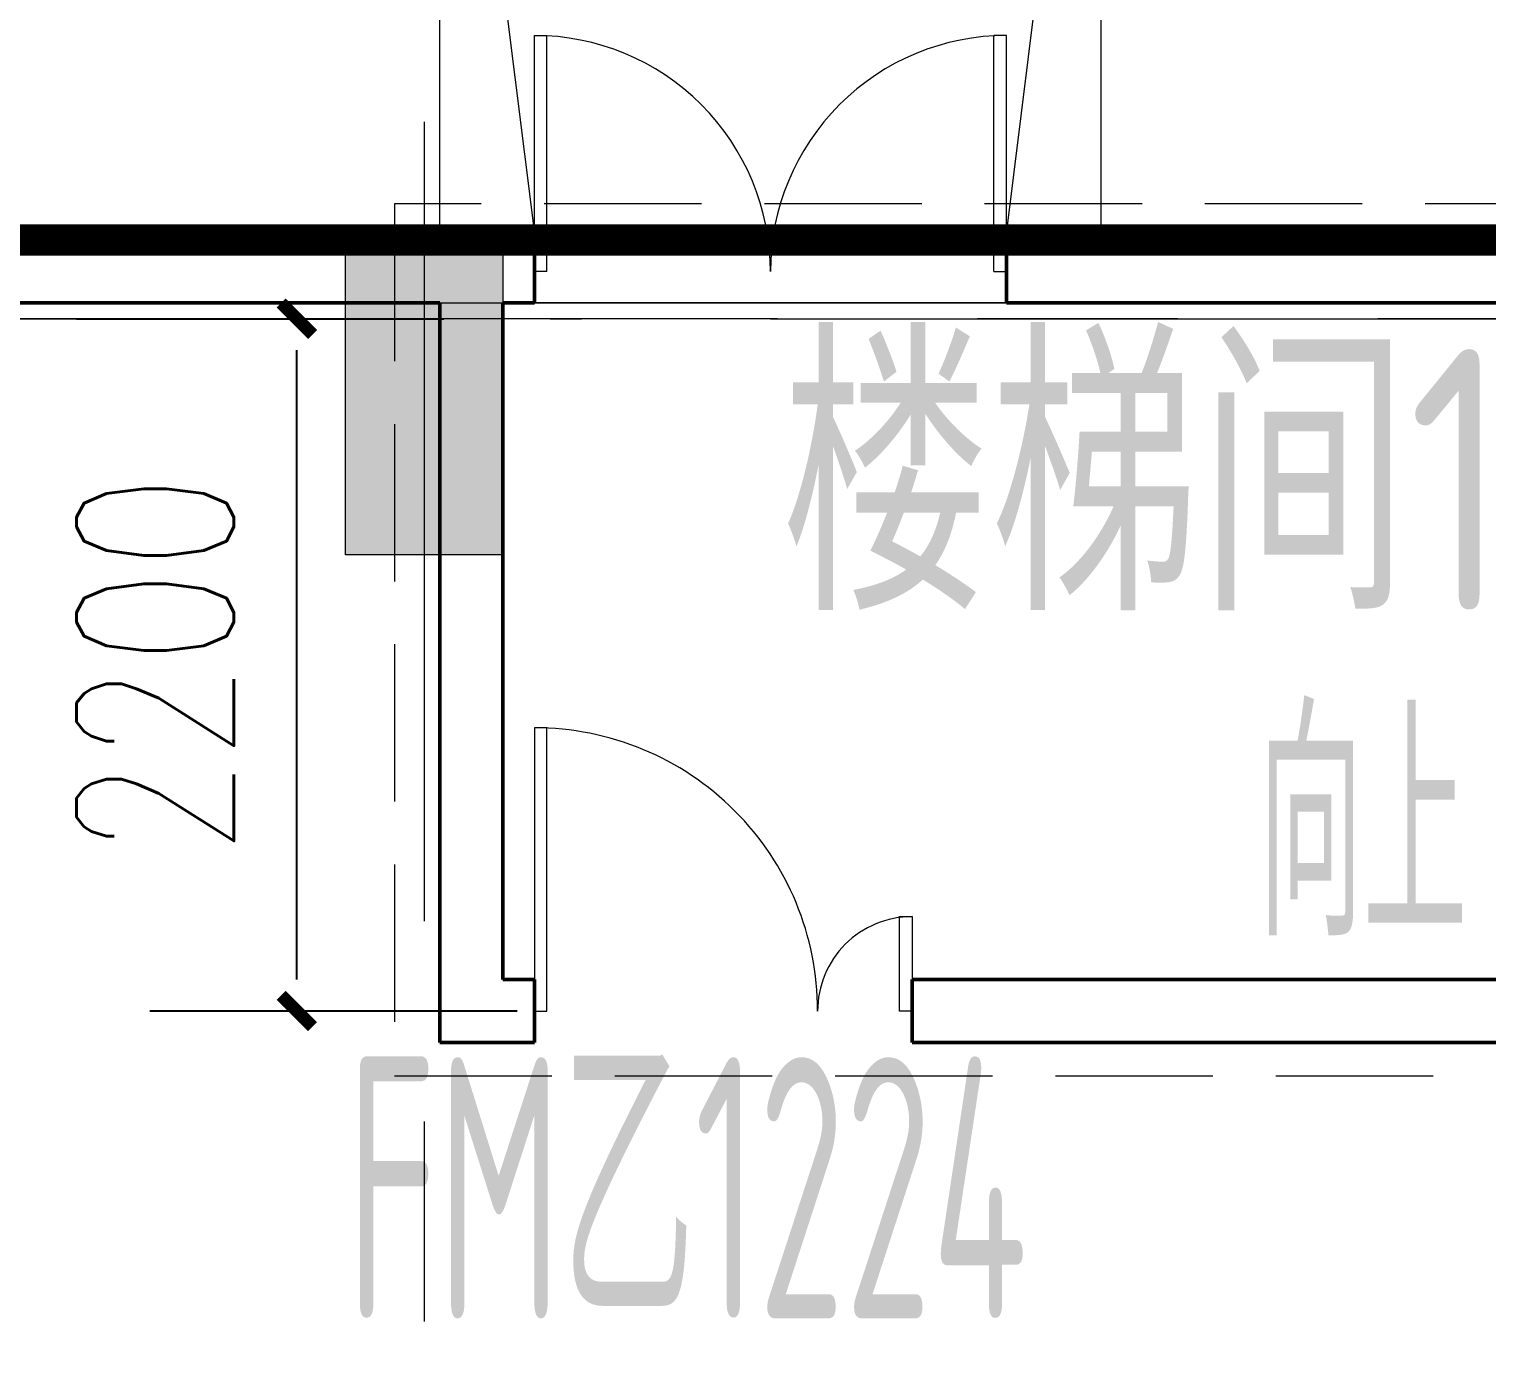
# Model space of a CAD drawing. Header units: metres. Extents: x 497148 to 498044, y 2998751 to 2999627.
# Drawn here: x 497584.679 to 497589.311, y 2999110.075 to 2999114.253 of the extents above; entities that cross this region are included whole.
import ezdxf

# ---------------------------------------------------------------- set-up
doc = ezdxf.new("R2010")
doc.units = ezdxf.units.M
for name, pattern in [('CENTER', [2, 1.25, -0.25, 0.25, -0.25]), ('DOTE', [2.4200000000000004, 2, -0.2, 0.02, -0.2]), ('ZQWS-虚线', [700.0000000000001, 500.0000000000001, -200]), ('ZQWS-轴网线', [4448, 2540, -636, 636, -636])]:
    doc.linetypes.add(name, pattern=pattern)
for name, color, linetype in [('A-WALL', 4, 'Continuous'), ('A-楼板', 5, 'Continuous'), ('A-门', 2, 'Continuous'), ('DOTE', 1, 'CENTER'), ('PUB_DIM', 3, 'Continuous'), ('房间', 7, 'Continuous'), ('新建建筑', 2, 'Continuous'), ('楼层平面', 7, 'Continuous')]:
    doc.layers.add(name, color=color, linetype=linetype)
for name, color, linetype, lineweight in [('A-WALL-可见线', 2, 'Continuous', 18), ('A-门窗号', 7, 'Continuous', 5), ('uBIM建-楼梯', 8, 'Continuous', 5), ('常规模型', 2, 'Continuous', 18), ('结-COLU', 7, 'Continuous', 5)]:
    doc.layers.add(name, color=color, linetype=linetype, lineweight=lineweight)
doc.layers.add('建筑轴线', color=1, linetype='DOTE', lineweight=15, plot=False)
doc.styles.add('_TCH_DIM_T3', font='SIMPLEX', dxfattribs={"width": 0.7058823529411765, "bigfont": 'GBCBIG'})
doc.styles.add('Hztxt-TSSDENG', font='TSSDENG', dxfattribs={"bigfont": 'Hztxt'})
doc.styles.add('Hztxt-TSSDENG0.50', font='TSSDENG', dxfattribs={"width": 0.48, "bigfont": 'Hztxt'})
doc.dimstyles.new('_TCH_ARCH&&200', dxfattribs={"dimscale": 2, "dimtxt": 280, "dimasz": 100, "dimexe": 200, "dimexo": 0, "dimgap": 100, "dimtad": 1, "dimdec": 0, "dimzin": 0, "dimdsep": 46, "dimtxsty": '_TCH_DIM_T3', "dimblk": '_ArchTick-2', "dimcen": 0.09, "dimdle": 200, "dimclrd": 256, "dimclre": 256, "dimclrt": 7, "dimazin": 2, "dimtfac": 1, "dimtdec": 0, "dimtix": 1, "dimtmove": 2, "dimatfit": 3, "dimfxl": 0, "dimtolj": 1, "dimtzin": 0, "dimarcsym": 0})

# ---------------------------------------------------------------- blocks, each defined once
blk = doc.blocks.new('新块')
at = {"layer": '建筑轴线', "ltscale": 3}
blk.add_lwpolyline([(497572.434313934, 2999113.332702593), (497785.434313934, 2999113.332702593), (497785.434313934, 2999077.832702593), (497572.434313934, 2999077.832702593)], close=True, dxfattribs=at)
at = {"layer": '新建建筑', "linetype": 'Continuous', "const_width": 0.1}
blk.add_lwpolyline([(497785.684313934, 2999077.582702593), (497572.184313934, 2999077.582702593), (497572.184313934, 2999113.582702593), (497785.684313934, 2999113.582702593)], close=True, dxfattribs=at)
blk = doc.blocks.new('ZQWS-双扇平开门 - GM1524-4417206-0_000平面图_118')
at = {"color": 0, "lineweight": 18}
for p, q in [((-750.0000000000074, 750.0000000000027), (-710.0000000000074, 750.0000000000027)), ((-750.0000000000089, 100), (-750.0000000000089, 750.0000000000024)), ((-710.0000000000074, -7.44471151392645e-13), (-710.0000000000074, 750.0000000000027)), ((749.9999999999924, 749.9999999999982), (709.9999999999924, 749.9999999999982)), ((709.9999999999924, -6.767919558114954e-13), (709.9999999999924, 749.9999999999982)), ((749.9999999999912, 99.99999999999473), (749.9999999999912, 750.0000000000024)), ((-710.0000000000074, -7.44471151392645e-13), (-750.0000000000076, -7.44471151392645e-13)), ((709.9999999999924, -6.767919558114954e-13), (749.9999999999914, -6.767919558114954e-13))]:
    blk.add_line(p, q, dxfattribs=at)
at = {"color": 0, "lineweight": 50}
for p, q in [((-750.0000000000077, 100.0000000009698), (-750.0000000000077, -100)), ((749.9999999999912, -100), (749.9999999999912, 100.0000000009698))]:
    blk.add_line(p, q, dxfattribs=at)
at = {"color": 0, "lineweight": 18}
for centre, radius, start, end in [((-750.0000000000081, -6.767919558114954e-13), 750.0000000000047, 359.9999999999996, 89.99999999999994), ((749.9999999999911, -7.44471151392645e-13), 749.9999999999983, 89.99999999999994, 180)]:
    blk.add_arc(centre, radius, start, end, dxfattribs=at)
blk = doc.blocks.new('海诚-子母-防火-平开-无视窗 - 1200 x 2400mm b-4565267-0_000平面图_118')
at = {"color": 0, "lineweight": 5}
for p, q in [((-560.0000000000082, 900.0000000000053), (-600.0000000000088, 900.0000000000001)), ((-600.0000000000088, 900.0000000000001), (-600.0000000000088, 100)), ((-560.0000000000082, 0), (-560.0000000000082, 900.0000000000053)), ((559.9999999999932, 0), (559.9999999999932, 300.0000000000011)), ((559.9999999999932, 300.0000000000011), (599.9999999999925, 300)), ((599.9999999999925, 300), (599.9999999999925, 100)), ((-600.0000000000088, 0), (-560.0000000000082, 0)), ((599.9999999999925, 0), (559.9999999999932, 0))]:
    blk.add_line(p, q, dxfattribs=at)
at = {"color": 0, "lineweight": 18}
for p, q in [((-600.0000000000088, 100), (-600.0000000000088, 0)), ((599.9999999999925, 100), (599.9999999999925, 0))]:
    blk.add_line(p, q, dxfattribs=at)
at = {"color": 0, "lineweight": 5}
for centre, radius, start, end in [((-600.0000000000089, 0), 900.0000000000009, 359.9999999999996, 90.00000000000006), ((599.999999999992, 0), 299.9999999999997, 90.0000000000002, 180.0000000000004)]:
    blk.add_arc(centre, radius, start, end, dxfattribs=at)
blk = doc.blocks.new('一层_dwg_一层-5204054-0_000平面图_118')
at = {"layer": '结-COLU', "color": 0, "flags": 128}
blk.add_lwpolyline([(43966.49610975757, 65529.4777527389), (44466.49610975757, 65529.4777527389), (44466.49610975757, 64529.4777527389), (43966.49610975757, 64529.4777527389)], close=True, dxfattribs=at)
blk = doc.blocks.new('一层_dwg-4685749-0_000平面图_118')
at = {"lineweight": 5}
h = blk.add_hatch(color=0, dxfattribs=at)
h.paths.add_polyline_path([(178893.7664674755, 10714.37364341245), (179393.7664674756, 10714.37364341245), (179393.7664674756, 11214.37364341245), (178893.7664674755, 11214.37364341245)], flags=0)
h.paths.add_polyline_path([(151568.7664674752, 10714.37364341291), (152068.7664674752, 10714.37364341291), (152068.7664674752, 11414.37364341292), (151568.7664674752, 11414.37364341292)], flags=0)
h.paths.add_polyline_path([(229893.7664674754, 10714.37364341291), (230393.7664674754, 10714.37364341291), (230393.7664674754, 11414.37364341292), (229893.7664674754, 11414.37364341292)], flags=0)
h.paths.add_polyline_path([(188068.7664674753, 10714.37364341291), (188068.7664674753, 11414.37364341292), (187568.7664674753, 11414.37364341292), (187568.7664674753, 10714.37364341291)], flags=0)
h.paths.add_polyline_path([(229743.7664674754, 10714.37364341291), (229743.7664674754, 11414.37364341292), (229243.7664674754, 11414.37364341292), (229243.7664674754, 10714.37364341291)], flags=0)
h.paths.add_polyline_path([(211568.7664674754, 10714.37364341291), (212068.7664674754, 10714.37364341291), (212068.7664674754, 11414.37364341292), (211568.7664674754, 11414.37364341292)], flags=0)
h.paths.add_polyline_path([(42068.76646747504, 10714.37364341291), (42568.76646747505, 10714.37364341291), (42568.76646747505, 11414.37364341292), (42068.76646747504, 11414.37364341292)], flags=0)
h.paths.add_polyline_path([(217568.7664674754, 10714.37364341291), (218068.7664674754, 10714.37364341291), (218068.7664674754, 11414.37364341292), (217568.7664674754, 11414.37364341292)], flags=0)
h.paths.add_polyline_path([(55568.76646747506, 10714.37364341291), (56068.76646747508, 10714.37364341291), (56068.76646747508, 11414.37364341292), (55568.76646747506, 11414.37364341292)], flags=0)
h.paths.add_polyline_path([(115568.7664674751, 10714.37364341291), (116068.7664674751, 10714.37364341291), (116068.7664674751, 11414.37364341292), (115568.7664674751, 11414.37364341292)], flags=0)
h.paths.add_polyline_path([(50068.76646747505, 10714.37364341291), (50068.76646747505, 11414.37364341292), (49568.76646747506, 11414.37364341292), (49568.76646747506, 10714.37364341291)], flags=0)
h.paths.add_polyline_path([(181568.7664674753, 10714.37364341291), (182068.7664674753, 10714.37364341291), (182068.7664674753, 11414.37364341292), (181568.7664674753, 11414.37364341292)], flags=0)
h.paths.add_polyline_path([(109743.7664674751, 10714.37364341291), (109743.7664674751, 11414.37364341292), (109243.7664674751, 11414.37364341292), (109243.7664674751, 10714.37364341291)], flags=0)
h.paths.add_polyline_path([(91568.7664674751, 10714.37364341291), (92068.7664674751, 10714.37364341291), (92068.7664674751, 11414.37364341292), (91568.7664674751, 11414.37364341292)], flags=0)
h.paths.add_polyline_path([(236068.7664674754, 10714.37364341291), (236068.7664674754, 11414.37364341292), (235568.7664674754, 11414.37364341292), (235568.7664674754, 10714.37364341291)], flags=0)
h.paths.add_polyline_path([(74068.76646747508, 10714.37364341291), (74068.76646747508, 11414.37364341292), (73568.76646747508, 11414.37364341292), (73568.76646747508, 10714.37364341291)], flags=0)
h.paths.add_polyline_path([(88568.7664674751, 10714.37364341291), (89068.76646747511, 10714.37364341291), (89068.76646747511, 11214.37364341292), (88568.7664674751, 11214.37364341292)], flags=0)
h.paths.add_polyline_path([(61568.76646747507, 10714.37364341291), (62068.76646747508, 10714.37364341291), (62068.76646747508, 11414.37364341292), (61568.76646747507, 11414.37364341292)], flags=0)
h.paths.add_polyline_path([(133568.7664674752, 10714.37364341291), (134068.7664674752, 10714.37364341291), (134068.7664674752, 11414.37364341292), (133568.7664674752, 11414.37364341292)], flags=0)
h.paths.add_polyline_path([(67568.76646747506, 10714.37364341291), (68068.76646747506, 10714.37364341291), (68068.76646747506, 11414.37364341292), (67568.76646747506, 11414.37364341292)], flags=0)
h.paths.add_polyline_path([(169568.7664674752, 10714.37364341291), (170068.7664674752, 10714.37364341291), (170068.7664674752, 11414.37364341292), (169568.7664674752, 11414.37364341292)], flags=0)
h.paths.add_polyline_path([(193568.7664674754, 10714.37364341291), (194068.7664674754, 10714.37364341291), (194068.7664674754, 11414.37364341292), (193568.7664674754, 11414.37364341292)], flags=0)
h.paths.add_polyline_path([(200068.7664674753, 10714.37364341291), (200068.7664674753, 11414.37364341292), (199568.7664674754, 11414.37364341292), (199568.7664674754, 10714.37364341291)], flags=0)
h.paths.add_polyline_path([(164068.7664674752, 10714.37364341291), (164068.7664674752, 11414.37364341292), (163568.7664674752, 11414.37364341292), (163568.7664674752, 10714.37364341291)], flags=0)
h.paths.add_polyline_path([(176393.7664674753, 10714.37364341291), (176393.7664674753, 11414.37364341292), (175893.7664674753, 11414.37364341292), (175893.7664674753, 10714.37364341291)], flags=0)
h.paths.add_polyline_path([(205868.7664674753, 10714.37364341291), (206368.7664674752, 10714.37364341291), (206368.7664674752, 11414.37364341292), (205868.7664674753, 11414.37364341292)], flags=0)
h.paths.add_polyline_path([(223568.7664674754, 10714.37364341291), (224068.7664674754, 10714.37364341291), (224068.7664674754, 11414.37364341292), (223568.7664674754, 11414.37364341292)], flags=0)
h.paths.add_polyline_path([(249568.7664674754, 10714.37364341291), (249568.7664674754, 11414.37364341292), (249068.7664674754, 11414.37364341292), (249068.7664674754, 10714.37364341291)], flags=0)
h.paths.add_polyline_path([(175743.7664674752, 10714.37364341291), (175743.7664674752, 11414.37364341292), (175243.7664674752, 11414.37364341292), (175243.7664674752, 10714.37364341291)], flags=0)
h.paths.add_polyline_path([(255568.7664674755, 10714.37364341291), (255568.7664674755, 11414.37364341292), (255068.7664674754, 11414.37364341292), (255068.7664674754, 10714.37364341291)], flags=0)
h.paths.add_polyline_path([(128068.7664674751, 10714.37364341291), (128068.7664674751, 11414.37364341292), (127568.7664674752, 11414.37364341292), (127568.7664674752, 10714.37364341291)], flags=0)
h.paths.add_polyline_path([(79568.76646747508, 10714.37364341291), (80068.76646747507, 10714.37364341291), (80068.76646747507, 11414.37364341292), (79568.76646747508, 11414.37364341292)], flags=0)
h.paths.add_polyline_path([(243568.7664674754, 10714.37364341291), (243568.7664674754, 11414.37364341292), (243068.7664674754, 11414.37364341292), (243068.7664674754, 10714.37364341291)], flags=0)
h.paths.add_polyline_path([(85568.76646747511, 10714.37364341291), (86068.7664674751, 10714.37364341291), (86068.7664674751, 11414.37364341292), (85568.76646747511, 11414.37364341292)], flags=0)
h.paths.add_polyline_path([(98068.76646747511, 10714.37364341293), (98068.76646747511, 11414.37364341294), (97568.76646747511, 11414.37364341294), (97568.76646747511, 10714.37364341293), (97686.14037143515, 10714.37364341293)], flags=0)
h.paths.add_polyline_path([(103568.7664674751, 10714.37364341293), (104068.7664674751, 10714.37364341293), (104068.7664674751, 11414.37364341294), (103568.7664674751, 11414.37364341294)], flags=0)
h.paths.add_polyline_path([(121568.766467475, 10714.37364341294), (122068.766467475, 10714.37364341294), (122068.766467475, 11414.37364341294), (121568.766467475, 11414.37364341294)], flags=0)
h.paths.add_polyline_path([(110393.7664674751, 10714.37364341294), (110393.7664674751, 11414.37364341294), (109893.7664674751, 11414.37364341294), (109893.7664674751, 10714.37364341294)], flags=0)
h.paths.add_polyline_path([(146068.7664674752, 10714.37364341295), (146068.7664674752, 11414.37364341295), (145568.7664674752, 11414.37364341295), (145568.7664674752, 10714.37364341295)], flags=0)
h.paths.add_polyline_path([(158068.7664674752, 10714.37364341295), (158068.7664674752, 11414.37364341295), (157568.7664674752, 11414.37364341295), (157568.7664674752, 10714.37364341295)], flags=0)
h.paths.add_polyline_path([(140068.7664674752, 10714.37364341295), (140068.7664674752, 11414.37364341295), (139568.7664674752, 11414.37364341295), (139568.7664674752, 10714.37364341295)], flags=0)
h.paths.add_polyline_path([(243568.7664674752, 13164.37364341227), (243568.7664674752, 13664.37364341227), (243068.7664674752, 13664.37364341227), (243068.7664674752, 13164.37364341227)], flags=0)
h.paths.add_polyline_path([(249068.7664674752, 13164.37364341227), (249568.7664674752, 13164.37364341227), (249568.7664674752, 13664.37364341227), (249068.7664674752, 13664.37364341227)], flags=0)
h.paths.add_polyline_path([(140068.766467475, 15214.37364341295), (140068.766467475, 15714.37364341295), (139568.7664674751, 15714.37364341295), (139568.7664674751, 15214.37364341295)], flags=0)
h.paths.add_polyline_path([(157568.7664674753, 15214.37364341295), (158068.7664674753, 15214.37364341295), (158068.7664674753, 15714.37364341295), (157568.7664674753, 15714.37364341295)], flags=0)
h.paths.add_polyline_path([(151568.7664674751, 15214.37364341295), (152068.7664674751, 15214.37364341295), (152068.7664674751, 15714.37364341295), (151568.7664674751, 15714.37364341295)], flags=0)
h.paths.add_polyline_path([(128068.766467475, 15214.37364341295), (128068.766467475, 15714.37364341295), (127568.766467475, 15714.37364341295), (127568.766467475, 15214.37364341295)], flags=0)
h.paths.add_polyline_path([(146068.7664674751, 15214.37364341295), (146068.7664674751, 15714.37364341295), (145568.766467475, 15714.37364341295), (145568.766467475, 15214.37364341295)], flags=0)
h.paths.add_polyline_path([(133568.766467475, 15214.37364341295), (134068.766467475, 15214.37364341295), (134068.766467475, 15714.37364341295), (133568.766467475, 15714.37364341295)], flags=0)
h.paths.add_polyline_path([(88568.7664674751, 18064.37364341292), (89068.76646747511, 18064.37364341292), (89068.76646747511, 18564.37364341292), (88568.7664674751, 18564.37364341292)], flags=0)
h.paths.add_polyline_path([(79718.76646747516, 18064.37364341292), (80068.76646747507, 18064.37364341292), (80068.76646747507, 18564.37364341292), (79568.76646747508, 18564.37364341292), (79568.76646747508, 18064.37364341292)], flags=0)
h.paths.add_polyline_path([(85568.76646747511, 18064.37364341292), (86068.7664674751, 18064.37364341292), (86068.7664674751, 18564.37364341292), (85568.76646747511, 18564.37364341292)], flags=0)
h.paths.add_polyline_path([(74068.76646747508, 18064.37364341293), (74068.76646747508, 18564.37364341293), (73568.76646747508, 18564.37364341293), (73568.76646747508, 18064.37364341293)], flags=0)
h.paths.add_polyline_path([(178893.7664674756, 18064.37364341294), (179393.7664674756, 18064.37364341294), (179393.7664674756, 18564.37364341294), (178893.7664674756, 18564.37364341294)], flags=0)
h.paths.add_polyline_path([(164068.7664674751, 18064.37364341295), (164068.7664674751, 18564.37364341295), (163568.7664674751, 18564.37364341295), (163568.7664674751, 18064.37364341295)], flags=0)
h.paths.add_polyline_path([(175243.7664674751, 18064.37364341295), (175743.7664674751, 18064.37364341295), (175743.7664674751, 18564.37364341295), (175243.7664674751, 18564.37364341295)], flags=0)
h.paths.add_polyline_path([(175893.7664674753, 18064.37364341295), (176393.7664674753, 18064.37364341295), (176393.7664674753, 18564.37364341295), (175893.7664674753, 18564.37364341295)], flags=0)
h.paths.add_polyline_path([(169568.7664674751, 18064.37364341299), (170068.7664674751, 18064.37364341299), (170068.7664674751, 18564.37364341299), (169568.7664674751, 18564.37364341299)], flags=0)
h.paths.add_polyline_path([(169568.7664674752, 20714.37364341298), (170068.7664674752, 20714.37364341298), (170068.7664674752, 21714.37364341298), (169568.7664674752, 21714.37364341298), (169568.7664674752, 21013.89584500883)], flags=0)
h.paths.add_polyline_path([(55568.76646747506, 20714.37364341298), (56068.76646747508, 20714.37364341298), (56068.76646747508, 21714.37364341298), (55568.76646747506, 21714.37364341298), (55568.76646747506, 21013.89584500883)], flags=0)
h.paths.add_polyline_path([(175743.7664674753, 20714.37364341298), (175743.7664674753, 21714.37364341298), (175243.7664674753, 21714.37364341298), (175243.7664674753, 20714.37364341298)], flags=0)
h.paths.add_polyline_path([(49568.76646747506, 20714.37364341298), (50068.76646747505, 20714.37364341298), (50068.76646747505, 21714.37364341298), (49568.76646747506, 21714.37364341298), (49568.76646747506, 21013.89584500883)], flags=0)
h.paths.add_polyline_path([(164068.7664674752, 20714.37364341298), (164068.7664674752, 21714.37364341298), (163568.7664674752, 21714.37364341298), (163568.7664674752, 20714.37364341298)], flags=0)
h.paths.add_polyline_path([(133568.7664674752, 20714.37364341298), (134068.7664674752, 20714.37364341298), (134068.7664674752, 21714.37364341298), (133568.7664674752, 21714.37364341298), (133568.7664674752, 21013.89584500883)], flags=0)
h.paths.add_polyline_path([(158068.7664674752, 20714.37364341298), (158068.7664674752, 21714.37364341298), (157568.7664674752, 21714.37364341298), (157568.7664674752, 20714.37364341298)], flags=0)
h.paths.add_polyline_path([(92068.7664674751, 20714.37364341298), (92068.7664674751, 21714.37364341298), (91568.7664674751, 21714.37364341298), (91568.7664674751, 20714.37364341298)], flags=0)
h.paths.add_polyline_path([(61568.76646747507, 20714.37364341298), (62068.76646747508, 20714.37364341298), (62068.76646747508, 21714.37364341298), (61568.76646747507, 21714.37364341298), (61568.76646747507, 21013.89584500883)], flags=0)
h.paths.add_polyline_path([(73568.76646747508, 20714.37364341298), (74068.76646747508, 20714.37364341298), (74068.76646747508, 21714.37364341298), (73568.76646747508, 21714.37364341298), (73568.76646747508, 21013.89584500883)], flags=0)
h.paths.add_polyline_path([(67568.76646747507, 20714.37364341298), (68068.76646747507, 20714.37364341298), (68068.76646747507, 21714.37364341298), (67568.76646747507, 21714.37364341298), (67568.76646747507, 21013.89584500883)], flags=0)
h.paths.add_polyline_path([(85568.76646747511, 20714.37364341298), (86068.7664674751, 20714.37364341298), (86068.7664674751, 21714.37364341298), (85568.76646747511, 21714.37364341298), (85568.76646747511, 21013.89584500883)], flags=0)
h.paths.add_polyline_path([(109743.7664674751, 20714.37364341298), (109743.7664674751, 21714.37364341298), (109243.7664674751, 21714.37364341298), (109243.7664674751, 20714.37364341298)], flags=0)
h.paths.add_polyline_path([(42068.76646747504, 20714.37364341298), (42568.76646747505, 20714.37364341298), (42568.76646747505, 21714.37364341298), (42068.76646747504, 21714.37364341298), (42068.76646747504, 21013.89584500883)], flags=0)
h.paths.add_polyline_path([(151568.7664674752, 20714.37364341298), (152068.7664674752, 20714.37364341298), (152068.7664674752, 21714.37364341298), (151568.7664674752, 21714.37364341298), (151568.7664674752, 21013.89584500883)], flags=0)
h.paths.add_polyline_path([(206368.7664674752, 20714.373643413), (206368.7664674752, 21714.37364341299), (205868.7664674753, 21714.37364341299), (205868.7664674753, 20714.373643413)], flags=0)
h.paths.add_polyline_path([(249068.7664674754, 20714.373643413), (249568.7664674754, 20714.373643413), (249568.7664674754, 21714.37364341299), (249068.7664674754, 21714.37364341299), (249068.7664674754, 21013.89584500883)], flags=0)
h.paths.add_polyline_path([(255568.7664674755, 20714.373643413), (255568.7664674755, 21714.37364341299), (255068.7664674754, 21714.37364341299), (255068.7664674754, 20714.373643413)], flags=0)
h.paths.add_polyline_path([(212068.7664674754, 20714.373643413), (212068.7664674754, 21714.37364341299), (211568.7664674754, 21714.37364341299), (211568.7664674754, 20714.373643413)], flags=0)
h.paths.add_polyline_path([(217568.7664674754, 20714.373643413), (218068.7664674754, 20714.373643413), (218068.7664674754, 21714.37364341299), (217568.7664674754, 21714.37364341299), (217568.7664674754, 21013.89584500883)], flags=0)
h.paths.add_polyline_path([(224068.7664674754, 20714.373643413), (224068.7664674754, 21714.37364341299), (223568.7664674754, 21714.37364341299), (223568.7664674754, 20714.373643413)], flags=0)
h.paths.add_polyline_path([(199568.7664674754, 20714.373643413), (200068.7664674753, 20714.373643413), (200068.7664674753, 21714.37364341299), (199568.7664674754, 21714.37364341299), (199568.7664674754, 21013.89584500883)], flags=0)
h.paths.add_polyline_path([(193568.7664674754, 20714.373643413), (194068.7664674754, 20714.373643413), (194068.7664674754, 21714.37364341299), (193568.7664674754, 21714.37364341299), (193568.7664674754, 21013.89584500883)], flags=0)
h.paths.add_polyline_path([(80068.76646747507, 20714.373643413), (80068.76646747507, 21714.37364341299), (79568.76646747508, 21714.37364341299), (79568.76646747508, 20714.373643413)], flags=0)
h.paths.add_polyline_path([(97686.14037143515, 20714.373643413), (98068.76646747511, 20714.373643413), (98068.76646747511, 21714.37364341299), (97568.76646747511, 21714.37364341299), (97568.76646747511, 20714.373643413)], flags=0)
h.paths.add_polyline_path([(116068.7664674751, 20714.373643413), (116068.7664674751, 21714.37364341299), (115568.7664674751, 21714.37364341299), (115568.7664674751, 20714.373643413)], flags=0)
h.paths.add_polyline_path([(104068.7664674751, 20714.373643413), (104068.7664674751, 21714.37364341299), (103568.7664674751, 21714.37364341299), (103568.7664674751, 20714.373643413)], flags=0)
h.paths.add_polyline_path([(181568.7664674753, 20714.373643413), (182068.7664674753, 20714.373643413), (182068.7664674753, 21714.37364341299), (181568.7664674753, 21714.37364341299), (181568.7664674753, 21013.89584500883)], flags=0)
h.paths.add_polyline_path([(188068.7664674753, 20714.373643413), (188068.7664674753, 21714.37364341299), (187568.7664674753, 21714.37364341299), (187568.7664674753, 20714.373643413)], flags=0)
h.paths.add_polyline_path([(235568.7664674754, 20714.373643413), (236068.7664674754, 20714.373643413), (236068.7664674754, 21714.37364341299), (235568.7664674754, 21714.37364341299), (235568.7664674754, 21013.89584500883)], flags=0)
h.paths.add_polyline_path([(229243.7664674754, 20714.373643413), (229743.7664674754, 20714.373643413), (229743.7664674754, 21714.37364341299), (229243.7664674754, 21714.37364341299), (229243.7664674754, 21013.89584500883)], flags=0)
h.paths.add_polyline_path([(139568.7664674752, 20714.373643413), (140068.7664674752, 20714.373643413), (140068.7664674752, 21714.37364341299), (139568.7664674752, 21714.37364341299), (139568.7664674752, 21013.89584500883)], flags=0)
h.paths.add_polyline_path([(230393.7664674754, 20714.373643413), (230393.7664674754, 21714.37364341299), (229893.7664674754, 21714.37364341299), (229893.7664674754, 20714.373643413)], flags=0)
h.paths.add_polyline_path([(110393.7664674751, 20714.373643413), (110393.7664674751, 21714.37364341299), (109893.7664674751, 21714.37364341299), (109893.7664674751, 20714.373643413)], flags=0)
h.paths.add_polyline_path([(243068.7664674754, 20714.373643413), (243568.7664674754, 20714.373643413), (243568.7664674754, 21714.37364341299), (243068.7664674754, 21714.37364341299), (243068.7664674754, 21013.89584500883)], flags=0)
h.paths.add_polyline_path([(122068.766467475, 20714.373643413), (122068.766467475, 21714.37364341299), (121568.766467475, 21714.37364341299), (121568.766467475, 20714.373643413)], flags=0)
h.paths.add_polyline_path([(128068.766467475, 20714.373643413), (128068.766467475, 21714.37364341299), (127568.766467475, 21714.37364341299), (127568.766467475, 20714.373643413)], flags=0)
h.paths.add_polyline_path([(176393.7664674753, 20714.373643413), (176393.7664674753, 21714.37364341301), (175893.7664674753, 21714.37364341301), (175893.7664674753, 20714.373643413)], flags=0)
h.paths.add_polyline_path([(145568.7664674752, 20714.373643413), (146068.7664674752, 20714.373643413), (146068.7664674752, 21714.37364341301), (145568.7664674752, 21714.37364341301), (145568.7664674752, 21013.89584500883)], flags=0)
h.paths.add_polyline_path([(206368.7664674752, 23189.37364341294), (206368.7664674752, 24839.37364341293), (205868.7664674751, 24839.37364341293), (205868.7664674751, 23189.37364341294)], flags=0)
h.paths.add_polyline_path([(199568.7664674752, 23189.37364341294), (200068.7664674753, 23189.37364341294), (200068.7664674753, 24839.37364341293), (199568.7664674752, 24839.37364341293)], flags=0)
h.paths.add_polyline_path([(194068.7664674753, 23189.37364341294), (194068.7664674753, 24839.37364341293), (193568.7664674753, 24839.37364341293), (193568.7664674753, 23189.37364341294)], flags=0)
h.paths.add_polyline_path([(229043.7664674753, 23564.37364341293), (229743.7664674753, 23564.37364341293), (229743.7664674753, 24264.37364341292), (229043.7664674753, 24264.37364341292)], flags=0)
h.paths.add_polyline_path([(224168.7664674752, 23564.37364341293), (224168.7664674752, 24264.37364341292), (223468.7664674752, 24264.37364341292), (223468.7664674752, 23564.37364341293)], flags=0)
h.paths.add_polyline_path([(217468.7664674751, 23564.37364341293), (218168.766467475, 23564.37364341293), (218168.766467475, 24264.37364341292), (217468.7664674751, 24264.37364341292)], flags=0)
h.paths.add_polyline_path([(212168.7664674752, 23564.37364341293), (212168.7664674752, 24264.37364341292), (211468.7664674753, 24264.37364341292), (211468.7664674753, 23564.37364341293)], flags=0)
h.paths.add_polyline_path([(230593.7664674753, 23564.37364341583), (230593.7664674753, 24264.37364341583), (229893.7664674753, 24264.37364341583), (229893.7664674753, 23564.37364341583)], flags=0)
h.paths.add_polyline_path([(187543.7664674752, 24289.37364341293), (188093.7664674752, 24289.37364341293), (188093.7664674752, 24839.37364341293), (187543.7664674752, 24839.37364341293)], flags=0)
h.paths.add_polyline_path([(182093.7664674752, 24289.37364341293), (182093.7664674752, 24839.37364341293), (181543.7664674752, 24839.37364341293), (181543.7664674752, 24289.37364341293)], flags=0)
h.paths.add_polyline_path([(104093.7664674751, 24289.37364341294), (104093.7664674751, 24839.37364341293), (103543.7664674751, 24839.37364341293), (103543.7664674751, 24289.37364341294)], flags=0)
h.paths.add_polyline_path([(109893.7664674751, 24289.37364341294), (110443.7664674751, 24289.37364341294), (110443.7664674751, 24839.37364341293), (109893.7664674751, 24839.37364341293)], flags=0)
h.paths.add_polyline_path([(121543.7664674752, 24289.37364341294), (122093.7664674751, 24289.37364341294), (122093.7664674751, 24839.37364341293), (121543.7664674752, 24839.37364341293)], flags=0)
h.paths.add_polyline_path([(97686.14037143515, 24289.37364341294), (98093.76646747511, 24289.37364341294), (98093.76646747511, 24839.37364341293), (97543.76646747513, 24839.37364341293), (97543.76646747513, 24289.37364341294)], flags=0)
h.paths.add_polyline_path([(163543.7664674752, 24289.37364341294), (164093.7664674752, 24289.37364341294), (164093.7664674752, 24839.37364341293), (163543.7664674752, 24839.37364341293)], flags=0)
h.paths.add_polyline_path([(175193.7664674753, 24289.37364341294), (175743.7664674753, 24289.37364341294), (175743.7664674753, 24839.37364341293), (175193.7664674753, 24839.37364341293)], flags=0)
h.paths.add_polyline_path([(133543.7664674751, 24289.37364341294), (134093.7664674752, 24289.37364341294), (134093.7664674752, 24839.37364341293), (133543.7664674751, 24839.37364341293)], flags=0)
h.paths.add_polyline_path([(175893.7664674753, 24289.37364341294), (176443.7664674753, 24289.37364341294), (176443.7664674753, 24839.37364341293), (175893.7664674753, 24839.37364341293)], flags=0)
h.paths.add_polyline_path([(146093.7664674752, 24289.37364341294), (146093.7664674752, 24839.37364341293), (145543.7664674752, 24839.37364341293), (145543.7664674752, 24289.37364341294)], flags=0)
h.paths.add_polyline_path([(80093.7664674751, 24289.37364341294), (80093.7664674751, 24839.37364341293), (79543.76646747511, 24839.37364341293), (79543.76646747511, 24289.37364341294)], flags=0)
h.paths.add_polyline_path([(85543.7664674751, 24289.37364341294), (86093.76646747511, 24289.37364341294), (86093.76646747511, 24839.37364341293), (85543.7664674751, 24839.37364341293)], flags=0)
h.paths.add_polyline_path([(128093.7664674752, 24289.37364341294), (128093.7664674752, 24839.37364341293), (127543.7664674751, 24839.37364341293), (127543.7664674751, 24289.37364341294)], flags=0)
h.paths.add_polyline_path([(151543.7664674752, 24289.37364341294), (152093.7664674752, 24289.37364341294), (152093.7664674752, 24839.37364341293), (151543.7664674752, 24839.37364341293)], flags=0)
h.paths.add_polyline_path([(109193.7664674751, 24289.37364341294), (109743.7664674751, 24289.37364341294), (109743.7664674751, 24839.37364341293), (109193.7664674751, 24839.37364341293)], flags=0)
h.paths.add_polyline_path([(169543.7664674752, 24289.37364341295), (170093.7664674752, 24289.37364341295), (170093.7664674752, 24839.37364341295), (169543.7664674752, 24839.37364341295)], flags=0)
h.paths.add_polyline_path([(140093.7664674752, 24289.37364341295), (140093.7664674752, 24839.37364341295), (139543.7664674752, 24839.37364341295), (139543.7664674752, 24289.37364341295)], flags=0)
h.paths.add_polyline_path([(157543.7664674752, 24289.37364341295), (158093.7664674752, 24289.37364341295), (158093.7664674752, 24839.37364341295), (157543.7664674752, 24839.37364341295)], flags=0)
h.paths.add_polyline_path([(91543.76646747511, 24289.37364341295), (92093.7664674751, 24289.37364341295), (92093.7664674751, 24839.37364341295), (91543.76646747511, 24839.37364341295)], flags=0)
h.paths.add_polyline_path([(115543.7664674751, 24289.37364341295), (116093.7664674751, 24289.37364341295), (116093.7664674751, 24839.37364341295), (115543.7664674751, 24839.37364341295)], flags=0)
h.paths.add_polyline_path([(235543.7664674755, 27439.3736434129), (236093.7664674755, 27439.3736434129), (236093.7664674755, 27989.3736434129), (235543.7664674755, 27989.3736434129)], flags=0)
h.paths.add_polyline_path([(243043.7664674755, 27439.3736434129), (243593.7664674754, 27439.3736434129), (243593.7664674754, 27989.3736434129), (243043.7664674755, 27989.3736434129)], flags=0)
h.paths.add_polyline_path([(249593.7664674755, 27439.3736434129), (249593.7664674755, 27989.3736434129), (249043.7664674755, 27989.3736434129), (249043.7664674755, 27439.3736434129)], flags=0)
h.paths.add_polyline_path([(62093.76646747501, 27439.37364341294), (62093.76646747501, 27989.37364341294), (61543.76646747503, 27989.37364341294), (61543.76646747503, 27439.37364341294)], flags=0)
h.paths.add_polyline_path([(64568.76646747502, 27439.37364341294), (65118.76646747503, 27439.37364341294), (65118.76646747503, 27989.37364341294), (64568.76646747502, 27989.37364341294)], flags=0)
h.paths.add_polyline_path([(56093.76646747508, 27439.37364341294), (56093.76646747508, 27989.37364341294), (55543.76646747507, 27989.37364341294), (55543.76646747507, 27439.37364341294)], flags=0)
h.paths.add_polyline_path([(50093.76646747506, 27439.37364341294), (50093.76646747506, 27989.37364341294), (49558.76646747514, 27989.37364341294), (49558.76646747514, 27439.37364341294)], flags=0)
h.paths.add_polyline_path([(255568.7664674753, 27464.37364341294), (255568.7664674753, 27964.37364341293), (254768.7664674754, 27964.37364341293), (254768.7664674754, 27464.37364341294)], flags=0)
h.paths.add_polyline_path([(42578.76646747513, 27464.37364341294), (42578.76646747513, 27964.37364341295), (42068.76646747504, 27964.37364341295), (42068.76646747504, 27464.37364341294)], flags=0)
h.paths.add_polyline_path([(243593.7664674754, 34739.37364341291), (243593.7664674754, 35289.3736434129), (243043.7664674755, 35289.3736434129), (243043.7664674755, 34739.37364341291)], flags=0)
h.paths.add_polyline_path([(249043.7664674755, 34739.37364341291), (249593.7664674755, 34739.37364341291), (249593.7664674755, 35289.3736434129), (249043.7664674755, 35289.3736434129)], flags=0)
h.paths.add_polyline_path([(236093.7664674755, 34739.37364341291), (236093.7664674755, 35289.3736434129), (235543.7664674755, 35289.3736434129), (235543.7664674755, 34739.37364341291)], flags=0)
h.paths.add_polyline_path([(64568.76646747502, 34739.37364341295), (65118.76646747503, 34739.37364341295), (65118.76646747503, 35289.37364341295), (64568.76646747502, 35289.37364341295)], flags=0)
h.paths.add_polyline_path([(55543.76646747507, 34739.37364341295), (56093.76646747508, 34739.37364341295), (56093.76646747508, 35289.37364341295), (55543.76646747507, 35289.37364341295)], flags=0)
h.paths.add_polyline_path([(49558.76646747514, 34739.37364341295), (50093.76646747506, 34739.37364341295), (50093.76646747506, 35289.37364341295), (49558.76646747514, 35289.37364341295), (49558.76646747514, 35274.37364341288)], flags=0)
h.paths.add_polyline_path([(61543.76646747503, 34739.37364341295), (62093.76646747501, 34739.37364341295), (62093.76646747501, 35289.37364341295), (61543.76646747503, 35289.37364341295)], flags=0)
h.paths.add_polyline_path([(42578.76646747513, 34764.37364341294), (42578.76646747513, 35264.37364341294), (42068.76646747504, 35264.37364341294), (42068.76646747504, 34764.37364341294)], flags=0)
h.paths.add_polyline_path([(255568.7664674753, 34764.37364341294), (255568.7664674753, 35264.37364341295), (254768.7664674754, 35264.37364341295), (254768.7664674754, 34764.37364341294)], flags=0)
h.paths.add_polyline_path([(229768.7664674755, 37589.37364341292), (229768.7664674755, 38139.37364341292), (229218.7664674755, 38139.37364341292), (229218.7664674755, 37589.37364341292)], flags=0)
h.paths.add_polyline_path([(187543.7664674754, 37589.37364341292), (188093.7664674754, 37589.37364341292), (188093.7664674754, 38139.37364341292), (187543.7664674754, 38139.37364341292)], flags=0)
h.paths.add_polyline_path([(236093.7664674755, 37589.37364341292), (236093.7664674755, 38139.37364341292), (235543.7664674755, 38139.37364341292), (235543.7664674755, 37589.37364341292)], flags=0)
h.paths.add_polyline_path([(212093.7664674754, 37589.37364341292), (212093.7664674754, 38139.37364341292), (211543.7664674754, 38139.37364341292), (211543.7664674754, 37589.37364341292)], flags=0)
h.paths.add_polyline_path([(182093.7664674754, 37589.37364341292), (182093.7664674754, 38139.37364341292), (181543.7664674754, 38139.37364341292), (181543.7664674754, 37589.37364341292)], flags=0)
h.paths.add_polyline_path([(243593.7664674754, 37589.37364341292), (243593.7664674754, 38139.37364341292), (243043.7664674755, 38139.37364341292), (243043.7664674755, 37589.37364341292)], flags=0)
h.paths.add_polyline_path([(230418.7664674755, 37589.37364341292), (230418.7664674755, 38139.37364341292), (229868.7664674755, 38139.37364341292), (229868.7664674755, 37589.37364341292)], flags=0)
h.paths.add_polyline_path([(199543.7664674754, 37589.37364341292), (200093.7664674754, 37589.37364341292), (200093.7664674754, 38139.37364341292), (199543.7664674754, 38139.37364341292)], flags=0)
h.paths.add_polyline_path([(249043.7664674755, 37589.37364341292), (249593.7664674755, 37589.37364341292), (249593.7664674755, 38139.37364341292), (249043.7664674755, 38139.37364341292)], flags=0)
h.paths.add_polyline_path([(205843.7664674754, 37589.37364341292), (206393.7664674753, 37589.37364341292), (206393.7664674753, 38139.37364341292), (205843.7664674754, 38139.37364341292)], flags=0)
h.paths.add_polyline_path([(223543.7664674755, 37589.37364341292), (224093.7664674754, 37589.37364341292), (224093.7664674754, 38139.37364341292), (223543.7664674755, 38139.37364341292)], flags=0)
h.paths.add_polyline_path([(218093.7664674754, 37589.37364341292), (218093.7664674754, 38139.37364341292), (217543.7664674754, 38139.37364341292), (217543.7664674754, 37589.37364341292)], flags=0)
h.paths.add_polyline_path([(194093.7664674754, 37589.37364341292), (194093.7664674754, 38139.37364341292), (193543.7664674754, 38139.37364341292), (193543.7664674754, 37589.37364341292)], flags=0)
h.paths.add_polyline_path([(163543.7664674753, 37589.37364341293), (164093.7664674752, 37589.37364341293), (164093.7664674752, 38139.37364341292), (163543.7664674753, 38139.37364341292)], flags=0)
h.paths.add_polyline_path([(157543.7664674753, 37589.37364341293), (158093.7664674753, 37589.37364341293), (158093.7664674753, 38139.37364341292), (157543.7664674753, 38139.37364341292)], flags=0)
h.paths.add_polyline_path([(176443.7664674755, 37589.37364341293), (176443.7664674755, 38139.37364341292), (175893.7664674755, 38139.37364341292), (175893.7664674755, 37589.37364341293)], flags=0)
h.paths.add_polyline_path([(146093.7664674752, 37589.37364341293), (146093.7664674752, 38139.37364341292), (145543.7664674752, 38139.37364341292), (145543.7664674752, 37589.37364341293)], flags=0)
h.paths.add_polyline_path([(169543.7664674752, 37589.37364341293), (170093.7664674752, 37589.37364341293), (170093.7664674752, 38139.37364341292), (169543.7664674752, 38139.37364341292)], flags=0)
h.paths.add_polyline_path([(139543.7664674752, 37589.37364341295), (140093.7664674752, 37589.37364341295), (140093.7664674752, 38139.37364341294), (139543.7664674752, 38139.37364341294)], flags=0)
h.paths.add_polyline_path([(91543.76646747511, 37589.37364341295), (92093.7664674751, 37589.37364341295), (92093.7664674751, 38139.37364341294), (91543.76646747511, 38139.37364341294)], flags=0)
h.paths.add_polyline_path([(97543.76646747517, 37589.37364341295), (98093.76646747516, 37589.37364341295), (98093.76646747516, 38139.37364341294), (97543.76646747517, 38139.37364341294)], flags=0)
h.paths.add_polyline_path([(80093.76646747516, 37589.37364341295), (80093.76646747516, 38139.37364341294), (79543.76646747514, 38139.37364341294), (79543.76646747514, 37589.37364341295)], flags=0)
h.paths.add_polyline_path([(115543.7664674752, 37589.37364341295), (116093.7664674752, 37589.37364341295), (116093.7664674752, 38139.37364341294), (115543.7664674752, 38139.37364341294)], flags=0)
h.paths.add_polyline_path([(134093.7664674752, 37589.37364341295), (134093.7664674752, 38139.37364341294), (133543.7664674752, 38139.37364341294), (133543.7664674752, 37589.37364341295)], flags=0)
h.paths.add_polyline_path([(85543.7664674751, 37589.37364341295), (86093.76646747511, 37589.37364341295), (86093.76646747511, 38139.37364341294), (85543.7664674751, 38139.37364341294)], flags=0)
h.paths.add_polyline_path([(104093.7664674752, 37589.37364341295), (104093.7664674752, 38139.37364341296), (103543.7664674752, 38139.37364341296), (103543.7664674752, 37589.37364341295)], flags=0)
h.paths.add_polyline_path([(109743.7664674751, 37589.37364341295), (109743.7664674751, 38139.37364341296), (109193.7664674751, 38139.37364341296), (109193.7664674751, 37589.37364341295)], flags=0)
h.paths.add_polyline_path([(56093.76646747508, 37589.37364341295), (56093.76646747508, 38139.37364341296), (55543.76646747507, 38139.37364341296), (55543.76646747507, 37589.37364341295)], flags=0)
h.paths.add_polyline_path([(73543.76646747514, 37589.37364341295), (74093.76646747514, 37589.37364341295), (74093.76646747514, 38139.37364341296), (73543.76646747514, 38139.37364341296)], flags=0)
h.paths.add_polyline_path([(50093.76646747506, 37589.37364341295), (50093.76646747506, 38139.37364341296), (49558.76646747514, 38139.37364341296), (49558.76646747514, 37589.37364341295)], flags=0)
h.paths.add_polyline_path([(127543.7664674752, 37589.37364341295), (128093.7664674752, 37589.37364341295), (128093.7664674752, 38139.37364341296), (127543.7664674752, 38139.37364341296)], flags=0)
h.paths.add_polyline_path([(122093.7664674751, 37589.37364341295), (122093.7664674751, 38139.37364341296), (121543.7664674751, 38139.37364341296), (121543.7664674751, 37589.37364341295)], flags=0)
h.paths.add_polyline_path([(110443.7664674752, 37589.37364341295), (110443.7664674752, 38139.37364341296), (109893.7664674752, 38139.37364341296), (109893.7664674752, 37589.37364341295)], flags=0)
h.paths.add_polyline_path([(175743.7664674753, 37589.37364341295), (175743.7664674753, 38139.37364341296), (175193.7664674753, 38139.37364341296), (175193.7664674753, 37589.37364341295)], flags=0)
h.paths.add_polyline_path([(152093.7664674752, 37589.37364341295), (152093.7664674752, 38139.37364341296), (151543.7664674752, 38139.37364341296), (151543.7664674752, 37589.37364341295)], flags=0)
h.paths.add_polyline_path([(68093.76646747513, 37589.37364341295), (68093.76646747513, 38139.37364341296), (67543.76646747513, 38139.37364341296), (67543.76646747513, 37589.37364341295)], flags=0)
h.paths.add_polyline_path([(62093.76646747507, 37589.37364341295), (62093.76646747507, 38139.37364341296), (61543.76646747508, 38139.37364341296), (61543.76646747508, 37589.37364341295)], flags=0)
h.paths.add_polyline_path([(42578.76646747513, 37614.37364341295), (42578.76646747513, 38114.37364341295), (42068.76646747504, 38114.37364341295), (42068.76646747504, 37614.37364341295)], flags=0)
h.paths.add_polyline_path([(255568.7664674753, 37614.37364341295), (255568.7664674753, 38114.37364341295), (254768.7664674754, 38114.37364341295), (254768.7664674754, 37614.37364341295)], flags=0)
h.paths.add_polyline_path([(243068.7664674752, 43764.35960061727), (243568.7664674752, 43764.35960061727), (243568.7664674752, 44264.35960061727), (243068.7664674752, 44264.35960061727), (243068.7664674752, 43864.3596006173)], flags=0)
h.paths.add_polyline_path([(249068.7664674752, 43764.35960061727), (249568.7664674752, 43764.35960061727), (249568.7664674752, 44264.35960061727), (249068.7664674752, 44264.35960061727)], flags=0)
h.paths.add_polyline_path([(255568.7664674755, 45714.37364341292), (255568.7664674755, 46714.37364341293), (255068.7664674754, 46714.37364341293), (255068.7664674754, 45714.37364341292)], flags=0)
h.paths.add_polyline_path([(249068.7664674754, 45714.37364341292), (249568.7664674754, 45714.37364341292), (249568.7664674754, 46714.37364341293), (249068.7664674754, 46714.37364341293)], flags=0)
h.paths.add_polyline_path([(243568.7664674754, 45714.37364341292), (243568.7664674754, 46714.37364341293), (243068.7664674754, 46714.37364341293), (243068.7664674754, 45714.37364341292)], flags=0)
h.paths.add_polyline_path([(187568.7664674753, 45714.37364341292), (188068.7664674753, 45714.37364341292), (188068.7664674753, 46714.37364341293), (187568.7664674753, 46714.37364341293)], flags=0)
h.paths.add_polyline_path([(182068.7664674753, 45714.37364341292), (182068.7664674753, 46714.37364341293), (181568.7664674753, 46714.37364341293), (181568.7664674753, 45714.37364341292)], flags=0)
h.paths.add_polyline_path([(229893.7664674754, 45714.37364341292), (230393.7664674754, 45714.37364341292), (230393.7664674754, 46714.37364341293), (229893.7664674754, 46714.37364341293)], flags=0)
h.paths.add_polyline_path([(229243.7664674754, 45714.37364341292), (229743.7664674754, 45714.37364341292), (229743.7664674754, 46714.37364341293), (229243.7664674754, 46714.37364341293)], flags=0)
h.paths.add_polyline_path([(236068.7664674754, 45714.37364341292), (236068.7664674754, 46714.37364341293), (235568.7664674754, 46714.37364341293), (235568.7664674754, 45714.37364341292)], flags=0)
h.paths.add_polyline_path([(212068.7664674754, 45714.37364341292), (212068.7664674754, 46714.37364341293), (211568.7664674754, 46714.37364341293), (211568.7664674754, 45714.37364341292)], flags=0)
h.paths.add_polyline_path([(193568.7664674754, 45714.37364341292), (194068.7664674754, 45714.37364341292), (194068.7664674754, 46714.37364341293), (193568.7664674754, 46714.37364341293)], flags=0)
h.paths.add_polyline_path([(199568.7664674754, 45714.37364341292), (200068.7664674753, 45714.37364341292), (200068.7664674753, 46714.37364341293), (199568.7664674754, 46714.37364341293)], flags=0)
h.paths.add_polyline_path([(205868.7664674753, 45714.37364341292), (206368.7664674752, 45714.37364341292), (206368.7664674752, 46714.37364341293), (205868.7664674753, 46714.37364341293)], flags=0)
h.paths.add_polyline_path([(223568.7664674754, 45714.37364341292), (224068.7664674754, 45714.37364341292), (224068.7664674754, 46714.37364341293), (223568.7664674754, 46714.37364341293)], flags=0)
h.paths.add_polyline_path([(218068.7664674754, 45714.37364341292), (218068.7664674754, 46714.37364341293), (217568.7664674754, 46714.37364341293), (217568.7664674754, 45714.37364341292)], flags=0)
h.paths.add_polyline_path([(146068.7664674752, 45714.37364341293), (146068.7664674752, 46714.37364341293), (145568.7664674752, 46714.37364341293), (145568.7664674752, 45714.37364341293)], flags=0)
h.paths.add_polyline_path([(176393.7664674753, 45714.37364341293), (176393.7664674753, 46714.37364341293), (175893.7664674753, 46714.37364341293), (175893.7664674753, 45714.37364341293)], flags=0)
h.paths.add_polyline_path([(49568.76646747506, 45714.37364341296), (50068.76646747505, 45714.37364341296), (50068.76646747505, 46714.37364341297), (49568.76646747506, 46714.37364341297)], flags=0)
h.paths.add_polyline_path([(42068.76646747504, 45714.37364341296), (42568.76646747505, 45714.37364341296), (42568.76646747505, 46714.37364341297), (42068.76646747504, 46714.37364341297)], flags=0)
h.paths.add_polyline_path([(163568.7664674752, 45714.37364341296), (164068.7664674752, 45714.37364341296), (164068.7664674752, 46714.37364341297), (163568.7664674752, 46714.37364341297)], flags=0)
h.paths.add_polyline_path([(170068.7664674752, 45714.37364341296), (170068.7664674752, 46714.37364341297), (169568.7664674752, 46714.37364341297), (169568.7664674752, 45714.37364341296)], flags=0)
h.paths.add_polyline_path([(91568.7664674751, 45714.37364341296), (92068.7664674751, 45714.37364341296), (92068.7664674751, 46714.37364341297), (91568.7664674751, 46714.37364341297)], flags=0)
h.paths.add_polyline_path([(121568.766467475, 45714.37364341296), (122068.766467475, 45714.37364341296), (122068.766467475, 46714.37364341297), (121568.766467475, 46714.37364341297)], flags=0)
h.paths.add_polyline_path([(128068.766467475, 45714.37364341296), (128068.766467475, 46714.37364341297), (127568.766467475, 46714.37364341297), (127568.766467475, 45714.37364341296)], flags=0)
h.paths.add_polyline_path([(103568.7664674751, 45714.37364341296), (104068.7664674751, 45714.37364341296), (104068.7664674751, 46714.37364341297), (103568.7664674751, 46714.37364341297)], flags=0)
h.paths.add_polyline_path([(74068.76646747508, 45714.37364341296), (74068.76646747508, 46714.37364341297), (73568.76646747508, 46714.37364341297), (73568.76646747508, 45714.37364341296)], flags=0)
h.paths.add_polyline_path([(86068.7664674751, 45714.37364341296), (86068.7664674751, 46714.37364341297), (85568.76646747511, 46714.37364341297), (85568.76646747511, 45714.37364341296)], flags=0)
h.paths.add_polyline_path([(157568.7664674752, 45714.37364341296), (158068.7664674752, 45714.37364341296), (158068.7664674752, 46714.37364341297), (157568.7664674752, 46714.37364341297)], flags=0)
h.paths.add_polyline_path([(110393.7664674751, 45714.37364341296), (110393.7664674751, 46714.37364341297), (109893.7664674751, 46714.37364341297), (109893.7664674751, 45714.37364341296)], flags=0)
h.paths.add_polyline_path([(68068.76646747507, 45714.37364341296), (68068.76646747507, 46714.37364341297), (67568.76646747507, 46714.37364341297), (67568.76646747507, 45714.37364341296)], flags=0)
h.paths.add_polyline_path([(175743.7664674753, 45714.37364341296), (175743.7664674753, 46714.37364341297), (175243.7664674753, 46714.37364341297), (175243.7664674753, 45714.37364341296)], flags=0)
h.paths.add_polyline_path([(61568.76646747507, 45714.37364341296), (62068.76646747508, 45714.37364341296), (62068.76646747508, 46714.37364341297), (61568.76646747507, 46714.37364341297)], flags=0)
h.paths.add_polyline_path([(80068.76646747507, 45714.37364341296), (80068.76646747507, 46714.37364341297), (79568.76646747508, 46714.37364341297), (79568.76646747508, 45714.37364341296)], flags=0)
h.paths.add_polyline_path([(133568.7664674752, 45714.37364341296), (134068.7664674752, 45714.37364341296), (134068.7664674752, 46714.37364341297), (133568.7664674752, 46714.37364341297)], flags=0)
h.paths.add_polyline_path([(97568.76646747511, 45714.37364341296), (98068.76646747511, 45714.37364341296), (98068.76646747511, 46714.37364341297), (97568.76646747511, 46714.37364341297)], flags=0)
h.paths.add_polyline_path([(55568.76646747506, 45714.37364341296), (56068.76646747508, 45714.37364341296), (56068.76646747508, 46714.37364341297), (55568.76646747506, 46714.37364341297)], flags=0)
h.paths.add_polyline_path([(139568.7664674752, 45714.37364341296), (140068.7664674752, 45714.37364341296), (140068.7664674752, 46714.37364341297), (139568.7664674752, 46714.37364341297)], flags=0)
h.paths.add_polyline_path([(109243.7664674751, 45714.37364341296), (109743.7664674751, 45714.37364341296), (109743.7664674751, 46714.37364341297), (109243.7664674751, 46714.37364341297)], flags=0)
h.paths.add_polyline_path([(115568.7664674751, 45714.37364341296), (116068.7664674751, 45714.37364341296), (116068.7664674751, 46714.37364341297), (115568.7664674751, 46714.37364341297)], flags=0)
h.paths.add_polyline_path([(152068.7664674752, 45714.37364341296), (152068.7664674752, 46714.37364341297), (151568.7664674752, 46714.37364341297), (151568.7664674752, 45714.37364341296)], flags=0)
at = {"color": 0}
blk.add_blockref('一层_dwg_一层-5204054-0_000平面图_118', (11602.27035771753, -18815.104109326), dxfattribs=at)
blk = doc.blocks.new('入门坡道 - 入门坡道-4732893-0_000平面图_118')
at = {"layer": '常规模型', "lineweight": 18}
for p, q in [((-1097.087211822953, -2269.071507049423), (-1097.087211822953, 130.9284929505749)), ((-1097.087211822953, 130.9284929505749), (-797.0872118229541, 130.9284929505749)), ((-797.0872118229548, 130.9284929505757), (-1097.087211822953, -2269.071507049424)), ((-797.0872118229531, 130.9284929505749), (702.912788177046, 130.9284929505749)), ((702.9127881770459, 130.9284929505749), (1002.912788177046, 130.9284929505749)), ((1002.912788177046, -2269.071507049423), (702.9127881770459, 130.9284929505754)), ((1002.912788177046, 130.9284929505749), (1002.912788177046, -2269.071507049425)), ((1002.912788177047, -2269.071507049423), (-1097.087211822955, -2269.071507049423))]:
    blk.add_line(p, q, dxfattribs=at)
blk = doc.blocks.new('入门坡道 - 入门坡道 - 200-4_118')
at = {"layer": '常规模型'}
for q in [(-47.08721182296329, -1069.071507049426), (-214.2213830992268, -1741.052226673725), (126.6112200248381, -1728.169139915182)]:
    blk.add_line((-47.08721182295962, -2069.071507049426), q, dxfattribs=at)
blk.add_blockref('入门坡道 - 入门坡道-4732893-0_000平面图_118', (0, 0), dxfattribs=at)
blk = doc.blocks.new('_ArchTick-2')
at = {"color": 0, "linetype": 'ByBlock', "const_width": 0.4}
blk.add_lwpolyline([(-0.5, -0.5), (0.5, 0.5)], dxfattribs=at)
blk = doc.blocks.new('*D249')
at = {"layer": 'Defpoints', "color": 0, "transparency": 16777216}
for p in [(-421271.3207587605, 232676.2586778535), (-420571.3207587605, 232676.2586778535), (-419871.3207587605, 230476.2586778535)]:
    blk.add_point(p, dxfattribs=at)
at = {"layer": 'PUB_DIM', "lineweight": -2, "transparency": 16777216}
for p, q in [((-421271.3207587605, 232676.2586778535), (-420104.6540920938, 232676.2586778535)), ((-420571.3207587605, 230576.2586778535), (-420571.3207587605, 232576.2586778535)), ((-419871.3207587605, 230476.2586778535), (-421037.9874254272, 230476.2586778535))]:
    blk.add_line(p, q, dxfattribs=at)
at = {"layer": 'PUB_DIM', "lineweight": -2, "transparency": 16777216, "xscale": 100, "yscale": 100, "zscale": 100}
for p, rotation in [((-420571.3207587605, 232676.2586778535), 90), ((-420571.3207587605, 230476.2586778535), 270)]:
    blk.add_blockref('_ArchTick-2', p, dxfattribs=dict(at, rotation=rotation))
at = {"layer": 'PUB_DIM', "color": 7, "transparency": 16777216, "insert": (-421021.3207587603, 231576.2586778536), "char_height": 500, "attachment_point": 5, "rotation": 90, "style": '_TCH_DIM_T3'}
blk.add_mtext('\\A1;2200', dxfattribs=at)
blk = doc.blocks.new('Aproll6 - type1-5216897-0_000平面图_134')
at = {"layer": '常规模型', "lineweight": 18}
for p, q in [((-40007.96984483231, 62916.66008165904), (-32457.96984483239, 62916.66008165904)), ((-32457.96984483239, 62936.66008165965), (-32457.96984483239, 62916.66008165904)), ((-30957.96984483239, 62916.66008165904), (-30957.96984483239, 62936.66008165965)), ((-30957.96984483239, 62916.66008165904), (46692.03015516754, 62916.66008165904))]:
    blk.add_line(p, q, dxfattribs=at)
blk = doc.blocks.new('A$C19395157')
at = {"layer": 'A-WALL', "lineweight": 50}
for p, q in [((18049.02013383806, 39850.56073816144), (16199.02013383806, 39850.56073816144)), ((18049.02013383806, 39650.56073816144), (18049.02013383806, 39850.56073816144)), ((25199.02013383806, 39850.56073816144), (19549.02013383806, 39850.56073816144)), ((19549.02013383806, 39850.56073816144), (19549.02013383806, 39650.56073816144)), ((16199.02013383806, 39650.56073816144), (17449.02013383806, 39650.56073816144)), ((17449.02013383806, 39650.56073816144), (17749.02013383806, 39650.56073816144)), ((17749.02013383806, 39650.56073816144), (17749.02013383806, 38850.56073816144)), ((17949.02013383806, 39650.56073816144), (18049.02013383806, 39650.56073816144)), ((17949.02013383806, 37500.56073816144), (17949.02013383806, 39650.56073816144)), ((19549.02013383806, 39650.56073816144), (23449.02013383806, 39650.56073816144)), ((17749.02013383806, 38850.56073816144), (17749.02013383806, 37300.56073816144)), ((18049.02013383806, 37500.56073816144), (17949.02013383806, 37500.56073816144)), ((18049.02013383806, 37300.56073816144), (18049.02013383806, 37500.56073816144)), ((35749.02013383806, 37500.56073816144), (19249.02013383806, 37500.56073816144)), ((19249.02013383806, 37500.56073816144), (19249.02013383806, 37300.56073816144)), ((17749.02013383806, 37300.56073816144), (17949.02013383806, 37300.56073816144)), ((17949.02013383806, 37300.56073816144), (18049.02013383806, 37300.56073816144)), ((19249.02013383806, 37300.56073816144), (35949.02013383806, 37300.56073816144))]:
    blk.add_line(p, q, dxfattribs=at)
at = {"layer": 'A-WALL-可见线', "lineweight": 18}
for p, q in [((18049.02013383806, 39850.56073816144), (19549.02013383806, 39850.56073816144)), ((19549.02013383806, 39650.56073816144), (18049.02013383806, 39650.56073816144))]:
    blk.add_line(p, q, dxfattribs=at)
at = {"layer": 'A-楼板', "lineweight": 18}
blk.add_lwpolyline([(4449.020133838058, 39650.56073816144), (11449.02013383806, 39650.56073816144), (11949.02013383806, 39650.56073816144), (17449.02013383806, 39650.56073816144), (17949.02013383806, 39650.56073816144), (23449.02013383806, 39650.56073816144), (23949.02013383806, 39650.56073816144), (29449.02013383806, 39650.56073816144), (29949.02013383806, 39650.56073816144), (35449.02013383806, 39650.56073816144), (35949.02013383806, 39650.56073816144), (41449.02013383806, 39650.56073816144), (41949.02013383806, 39650.56073816144), (47449.02013383806, 39650.56073816144), (47949.02013383806, 39650.56073816144), (53449.02013383806, 39650.56073816144), (53949.02013383806, 39650.56073816144), (59429.02013383061, 39650.56073816144)], dxfattribs=at)
at = {"layer": 'DOTE', "linetype": 'ZQWS-轴网线', "lineweight": 5}
for p, q in [((17699.02013383817, 44673.69462451467), (17699.02013383817, 1460)), ((218981.3735946801, 39600.56073816144), (1629.641357291024, 39600.56073816144))]:
    blk.add_line(p, q, dxfattribs=at)
at = {"layer": '楼层平面', "linetype": 'ZQWS-虚线', "lineweight": 13}
for p, q in [((17604.7830262396, 39965.97266599839), (17604.7830262396, 37194.22160722082)), ((36079.84969879559, 39965.97266599839), (17604.7830262396, 39965.97266599839)), ((17604.7830262396, 37194.22160722082), (36079.84969879559, 37194.22160722082))]:
    blk.add_line(p, q, dxfattribs=at)
at = {"color": 8}
blk.add_blockref('一层_dwg-4685749-0_000平面图_118', (-38119.74633363704, -6863.812905251398), dxfattribs=at)
at = {"layer": 'A-门'}
for name, p in [('ZQWS-双扇平开门 - GM1524-4417206-0_000平面图_118', (18799.02013383806, 39750.56073816144)), ('海诚-子母-防火-平开-无视窗 - 1200 x 2400mm b-4565267-0_000平面图_118', (18649.02013383806, 37400.56073816144))]:
    blk.add_blockref(name, p, dxfattribs=at)
at = {"layer": '常规模型', "rotation": 179.9999999999998}
blk.add_blockref('入门坡道 - 入门坡道 - 200-4_118', (18751.9329220152, 40001.48923111206), dxfattribs=at)
at = {"layer": '常规模型'}
blk.add_blockref('Aproll6 - type1-5216897-0_000平面图_134', (50506.98997867038, -23066.09934349821), dxfattribs=at)
at = {"layer": 'A-门窗号', "lineweight": 15, "style": 'Hztxt-TSSDENG', "width": 0.51}
blk.add_text('FM乙1224', height=830, dxfattribs=at).set_placement((17451.19678203319, 36423.83562247572))
at = {"layer": 'uBIM建-楼梯', "insert": (20350.4594100879, 38331.07887761132), "char_height": 690, "attachment_point": 1, "line_spacing_factor": 0.898272868500411, "style": 'Hztxt-TSSDENG0.50'}
blk.add_mtext('向上', dxfattribs=at)
at = {"layer": '房间', "lineweight": 15, "style": 'Hztxt-TSSDENG', "width": 0.8}
blk.add_text('楼梯间1', height=830, dxfattribs=at).set_placement((18833.87083816086, 38673.99045084254))
at = {"layer": 'PUB_DIM'}
dim = blk.add_linear_dim(base=(17294.08952800836, 39600.56073816156), p1=(17994.0895280086, 37400.56073816144), p2=(16594.0895280086, 39600.56073816144), angle=90, dimstyle='_TCH_ARCH&&200', override={"dimscale": 1, "dimtxt": 500, "dimexe": 466.6666666666667, "dimgap": 200, "dimdec": 0, "dimzin": 0, "dimpost": '<>', "dimdle": 200, "dimclrt": 7, "dimtmove": 2, "dimfxl": 2607.680962081088}, dxfattribs=at)
dim.commit()
dim.dimension.update_dxf_attribs({"geometry": '*D249', "text_midpoint": (16844.08952800854, 38500.56073816161), "insert": (437865.4102867689, -193075.6979396919)})

msp = doc.modelspace()

# ---------------------------------------------------------------- block references
msp.add_blockref('新块', (0, 0))
at = {"xscale": 0.001, "yscale": 0.001, "zscale": 0.001}
msp.add_blockref('A$C19395157', (497568.2352938002, 2999073.732141855), dxfattribs=at)

doc.saveas('drawing.dxf')
